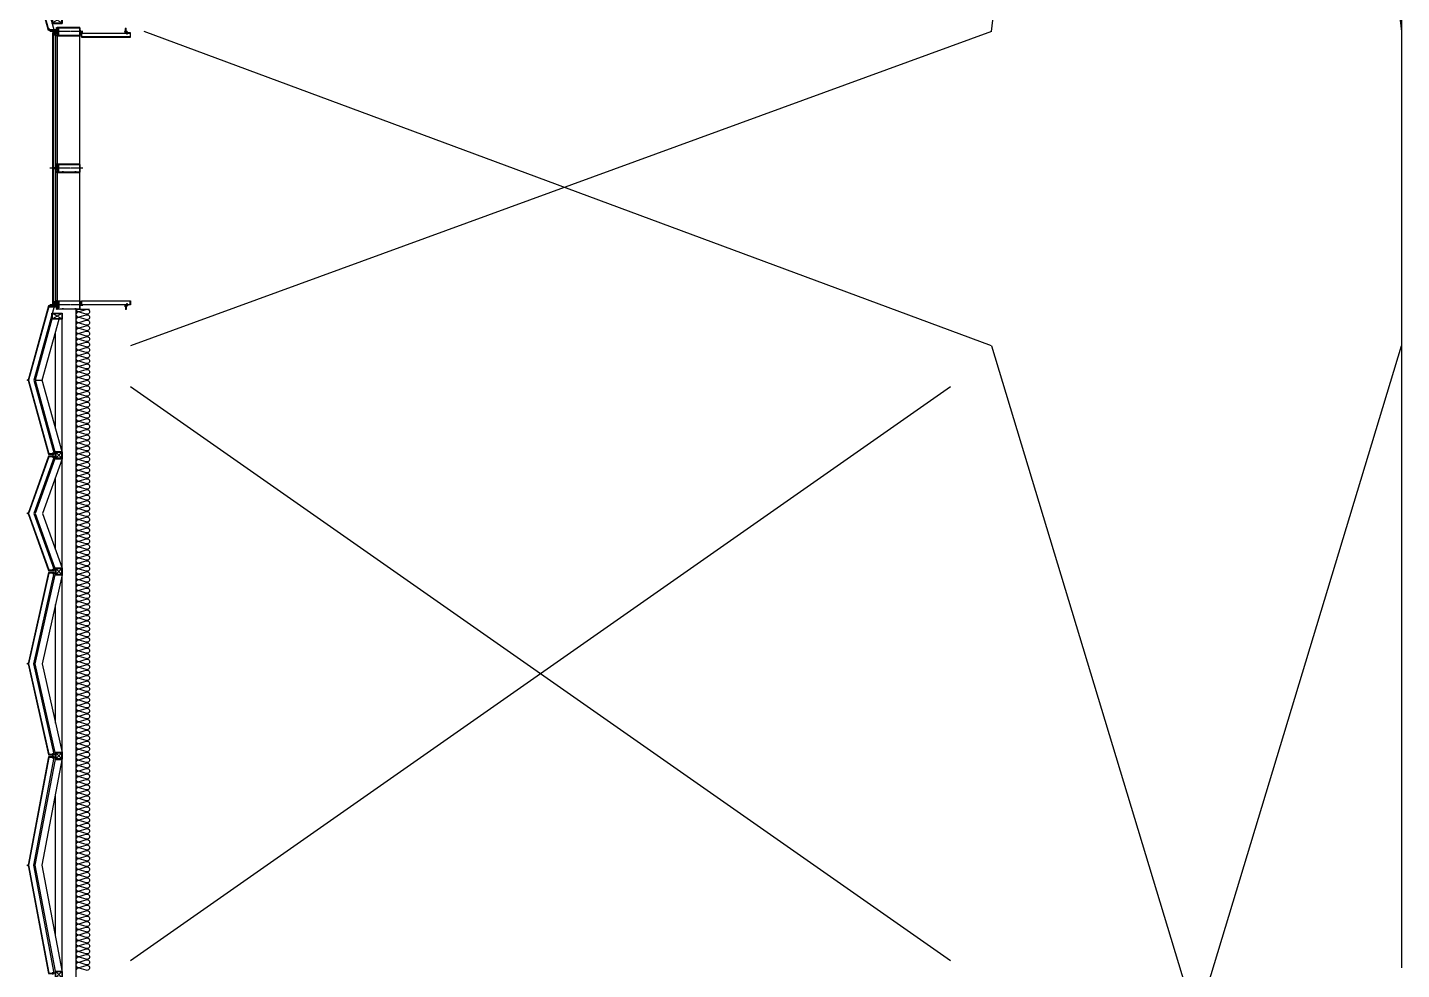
# Model space of a CAD drawing. Header units: millimetres. Extents: x 49154 to 181784, y 28275 to 149577.
# Drawn here: x 91700 to 101754, y 116943 to 123835 of the extents above; entities that cross this region are included whole.
import ezdxf

# ---------------------------------------------------------------- set-up
doc = ezdxf.new("R2010")
doc.units = ezdxf.units.MM
doc.header["$LTSCALE"] = 300
for name, pattern in [('CEN', [62, 60, -1, 0, -1]), ('CENTER', [2, 1.25, -0.25, 0.25, -0.25]), ('HID', [2.8, 1.8, -1])]:
    doc.linetypes.add(name, pattern=pattern)
for name, color, linetype in [('0-Sheet', 7, 'Continuous'), ('6FIN', 6, 'Continuous'), ('8', 8, 'Continuous'), ('A-ELE', 7, 'Continuous'), ('A-OPEN', 1, 'Continuous'), ('A-WALL-D', 7, 'Continuous'), ('A-WIN', 4, 'Continuous'), ('A-하지철물', 55, 'Continuous'), ('alucobond', 4, 'Continuous'), ('B-AR', 4, 'Continuous'), ('CEN', 1, 'CEN'), ('GLASS', 4, 'Continuous'), ('INSUL', 8, 'Continuous'), ('ISL', 251, 'Continuous'), ('mold', 4, 'Continuous'), ('SEALANT', 90, 'Continuous'), ('SHEET', 6, 'Continuous')]:
    doc.layers.add(name, color=color, linetype=linetype)

# ---------------------------------------------------------------- blocks, each defined once
blk = doc.blocks.new('EX-850-1')
at = {"layer": '6FIN', "elevation": 0}
for points in [[(3, 204), (47, 204, 0.414214), (50, 207), (50, 251, 0.414214), (47, 254), (3, 254, 0.414214), (0, 251), (0, 207, 0.414214)], [(897, 204), (853, 204, -0.414214), (850, 207), (850, 251, -0.414214), (853, 254), (897, 254, -0.414214), (900, 251), (900, 207, -0.414214)]]:
    blk.add_lwpolyline(points, format="xyb", close=True, dxfattribs=at)
at = {"layer": 'A-하지철물'}
for p, q in [((850, 254), (50, 254)), ((711, 204), (189, 204))]:
    blk.add_line(p, q, dxfattribs=at)
at = {"layer": 'A-하지철물', "elevation": 0}
for points in [[(50, 254), (450, 110), (850, 254)], [(50, 204), (50, 201), (450, 57), (850, 201), (850, 204)]]:
    blk.add_lwpolyline(points, dxfattribs=at)
at = {"layer": 'A-하지철물'}
blk.add_circle((450, 4), 4.07, dxfattribs=at)
at = {"layer": 'alucobond', "color": 251, "linetype": 'HID', "ltscale": 10}
for p, q in [((30, 185), (42, 185)), ((31, 182), (31, 188)), ((31, 187), (39, 187)), ((31, 184), (39, 184)), ((32, 181), (32, 189)), ((32, 189), (32, 189)), ((32, 181), (32, 181)), ((38, 183), (38, 187)), ((39, 183), (39, 187)), ((870, 185), (858, 185)), ((861, 183), (861, 187)), ((869, 187), (861, 187)), ((869, 184), (861, 184)), ((862, 183), (862, 187)), ((867, 181), (867, 189)), ((868, 189), (867, 189)), ((868, 181), (867, 181)), ((869, 182), (869, 188))]:
    blk.add_line(p, q, dxfattribs=at)
at = {"layer": 'alucobond'}
for p, q in [((32, 195), (37, 195)), ((867, 195), (863, 195))]:
    blk.add_line(p, q, dxfattribs=at)
at = {"layer": 'alucobond', "color": 251, "linetype": 'HID', "ltscale": 10}
for points in [[(32, 189), (31, 188)], [(32, 181), (31, 182)], [(868, 189), (869, 188)], [(868, 181), (869, 182)]]:
    blk.add_lwpolyline(points, dxfattribs=at)
at = {"layer": 'alucobond', "elevation": 0}
for points in [[(32, 195), (32, 154), (450, 4), (867, 154), (867, 195)], [(37, 195), (37, 157), (450, 8), (863, 157), (863, 195)]]:
    blk.add_lwpolyline(points, dxfattribs=at)
at = {"layer": 'alucobond', "color": 251, "linetype": 'HID', "ltscale": 10, "elevation": 0}
blk.add_lwpolyline([(37, 195), (450, 47), (863, 195)], dxfattribs=at)
at = {"layer": 'alucobond', "color": 251, "linetype": 'HID', "ltscale": 10}
for points in [[(39, 187, -0.666667), (39, 184, -1.5)], [(861, 187, 0.666667), (861, 184, 1.5)]]:
    blk.add_lwpolyline(points, format="xyb", dxfattribs=at)
for centre, start, end in [((39, 187), 0, 180), ((39, 183), 180, 0), ((861, 187), 0, 180), ((861, 183), 180, 0)]:
    blk.add_arc(centre, 0.75, start, end, dxfattribs=at)
at = {"layer": 'mold', "color": 4}
for points in [[(25, 204), (25, 203)], [(875, 204), (875, 203)]]:
    blk.add_lwpolyline(points, dxfattribs=at)
at = {"layer": 'SHEET', "color": 8}
for p, q in [((47, 251), (3, 207)), ((3, 251), (47, 207)), ((853, 251), (897, 207)), ((897, 251), (853, 207))]:
    blk.add_line(p, q, dxfattribs=at)
at = {"layer": 'SHEET', "color": 8, "elevation": 0}
for points in [[(3, 207), (47, 207), (47, 251), (3, 251)], [(897, 207), (853, 207), (853, 251), (897, 251)]]:
    blk.add_lwpolyline(points, close=True, dxfattribs=at)
blk = doc.blocks.new('EX-1350')
at = {"layer": '6FIN', "elevation": 0}
for points in [[(3, 204), (47, 204, 0.414214), (50, 207), (50, 251, 0.414214), (47, 254), (3, 254, 0.414214), (0, 251), (0, 207, 0.414214)], [(1397, 204), (1353, 204, -0.414214), (1350, 207), (1350, 251, -0.414214), (1353, 254), (1397, 254, -0.414214), (1400, 251), (1400, 207, -0.414214)]]:
    blk.add_lwpolyline(points, format="xyb", close=True, dxfattribs=at)
at = {"layer": 'A-하지철물'}
for p, q in [((1350, 254), (50, 254)), ((1134, 204), (266, 204))]:
    blk.add_line(p, q, dxfattribs=at)
at = {"layer": 'A-하지철물', "elevation": 0}
for points in [[(50, 254), (50, 201), (700, 55), (1350, 201), (1350, 254)], [(50, 253), (700, 107), (1350, 253)]]:
    blk.add_lwpolyline(points, dxfattribs=at)
at = {"layer": 'A-하지철물'}
blk.add_circle((700, 4), 4.07, dxfattribs=at)
at = {"layer": 'alucobond', "color": 251, "linetype": 'HID', "ltscale": 10}
for p, q in [((30, 185), (42, 185)), ((31, 182), (31, 188)), ((31, 187), (39, 187)), ((31, 184), (39, 184)), ((32, 181), (32, 189)), ((32, 189), (32, 189)), ((32, 181), (32, 181)), ((38, 183), (38, 187)), ((39, 183), (39, 187)), ((1370, 185), (1358, 185)), ((1361, 183), (1361, 187)), ((1369, 187), (1361, 187)), ((1369, 184), (1361, 184)), ((1362, 183), (1362, 187)), ((1367, 181), (1367, 189)), ((1368, 189), (1367, 189)), ((1368, 181), (1367, 181)), ((1369, 182), (1369, 188))]:
    blk.add_line(p, q, dxfattribs=at)
at = {"layer": 'alucobond'}
for p, q in [((32, 195), (37, 195)), ((1367, 195), (1363, 195))]:
    blk.add_line(p, q, dxfattribs=at)
at = {"layer": 'alucobond', "color": 251, "linetype": 'HID', "ltscale": 10, "elevation": 0}
for points in [[(32, 189), (31, 188)], [(32, 181), (31, 182)], [(37, 194), (700, 45), (1363, 194)], [(1368, 189), (1369, 188)], [(1368, 181), (1369, 182)]]:
    blk.add_lwpolyline(points, dxfattribs=at)
at = {"layer": 'alucobond', "elevation": 0}
for points in [[(32, 195), (32, 154), (700, 4), (1367, 154), (1367, 195)], [(37, 195), (37, 157), (700, 8), (1363, 157), (1363, 195)]]:
    blk.add_lwpolyline(points, dxfattribs=at)
at = {"layer": 'alucobond', "color": 251, "linetype": 'HID', "ltscale": 10, "elevation": 0}
for points in [[(39, 187, -0.666667), (39, 184, -1.5)], [(1361, 187, 0.666667), (1361, 184, 1.5)]]:
    blk.add_lwpolyline(points, format="xyb", dxfattribs=at)
at = {"layer": 'alucobond', "color": 251, "linetype": 'HID', "ltscale": 10}
for centre, start, end in [((39, 187), 0, 180), ((39, 183), 180, 0), ((1361, 187), 0, 180), ((1361, 183), 180, 0)]:
    blk.add_arc(centre, 0.75, start, end, dxfattribs=at)
at = {"layer": 'mold', "color": 4, "elevation": 0}
for points in [[(25, 204), (25, 203)], [(1375, 204), (1375, 203)]]:
    blk.add_lwpolyline(points, dxfattribs=at)
at = {"layer": 'SHEET', "color": 8}
for p, q in [((47, 251), (3, 207)), ((3, 251), (47, 207)), ((1353, 251), (1397, 207)), ((1397, 251), (1353, 207))]:
    blk.add_line(p, q, dxfattribs=at)
at = {"layer": 'SHEET', "color": 8, "elevation": 0}
for points in [[(3, 207), (47, 207), (47, 251), (3, 251)], [(1397, 207), (1353, 207), (1353, 251), (1397, 251)]]:
    blk.add_lwpolyline(points, close=True, dxfattribs=at)
blk = doc.blocks.new('EX-1600')
at = {"layer": '6FIN', "elevation": 0}
for points in [[(3, 204), (47, 204, 0.414214), (50, 207), (50, 251, 0.414214), (47, 254), (3, 254, 0.414214), (0, 251), (0, 207, 0.414214)], [(1647, 204), (1603, 204, -0.414214), (1600, 207), (1600, 251, -0.414214), (1603, 254), (1647, 254, -0.414214), (1650, 251), (1650, 207, -0.414214)]]:
    blk.add_lwpolyline(points, format="xyb", close=True, dxfattribs=at)
at = {"layer": 'A-하지철물'}
for p, q in [((1600, 254), (50, 254)), ((1344, 204), (306, 204))]:
    blk.add_line(p, q, dxfattribs=at)
at = {"layer": 'A-하지철물', "elevation": 0}
for points in [[(42, 254), (825, 106), (1608, 254)], [(50, 204), (50, 202), (825, 55), (1600, 202), (1600, 204)]]:
    blk.add_lwpolyline(points, dxfattribs=at)
at = {"layer": 'A-하지철물'}
blk.add_circle((825, 4), 4.07, dxfattribs=at)
at = {"layer": 'alucobond', "color": 251, "linetype": 'HID', "ltscale": 10}
for p, q in [((30, 185), (42, 185)), ((31, 182), (31, 188)), ((31, 187), (39, 187)), ((31, 184), (39, 184)), ((32, 181), (32, 189)), ((32, 189), (32, 189)), ((32, 181), (32, 181)), ((38, 183), (38, 187)), ((39, 183), (39, 187)), ((1620, 185), (1608, 185)), ((1611, 183), (1611, 187)), ((1619, 187), (1611, 187)), ((1619, 184), (1611, 184)), ((1612, 183), (1612, 187)), ((1617, 181), (1617, 189)), ((1618, 189), (1617, 189)), ((1618, 181), (1617, 181)), ((1619, 182), (1619, 188))]:
    blk.add_line(p, q, dxfattribs=at)
at = {"layer": 'alucobond'}
for p, q in [((32, 195), (37, 195)), ((1617, 195), (1613, 195))]:
    blk.add_line(p, q, dxfattribs=at)
at = {"layer": 'alucobond', "color": 251, "linetype": 'HID', "ltscale": 10}
for points in [[(32, 189), (31, 188)], [(32, 181), (31, 182)]]:
    blk.add_lwpolyline(points, dxfattribs=at)
at = {"layer": 'alucobond', "elevation": 0}
for points in [[(32, 195), (32, 154), (825, 4), (1617, 154), (1617, 195)], [(37, 195), (37, 157), (825, 8), (1613, 157), (1613, 195)]]:
    blk.add_lwpolyline(points, dxfattribs=at)
at = {"layer": 'alucobond', "color": 251, "linetype": 'HID', "ltscale": 10, "elevation": 0}
for points in [[(37, 194), (825, 45), (1613, 194)], [(1618, 189), (1619, 188)], [(1618, 181), (1619, 182)]]:
    blk.add_lwpolyline(points, dxfattribs=at)
at = {"layer": 'alucobond', "color": 251, "linetype": 'HID', "ltscale": 10}
blk.add_lwpolyline([(39, 187, -0.666667), (39, 184, -1.5)], format="xyb", dxfattribs=at)
at = {"layer": 'alucobond', "color": 251, "linetype": 'HID', "ltscale": 10, "elevation": 0}
blk.add_lwpolyline([(1611, 187, 0.666667), (1611, 184, 1.5)], format="xyb", dxfattribs=at)
at = {"layer": 'alucobond', "color": 251, "linetype": 'HID', "ltscale": 10}
for centre, start, end in [((39, 187), 0, 180), ((39, 183), 180, 0), ((1611, 187), 0, 180), ((1611, 183), 180, 0)]:
    blk.add_arc(centre, 0.75, start, end, dxfattribs=at)
at = {"layer": 'mold', "color": 4}
blk.add_lwpolyline([(25, 204), (25, 203)], dxfattribs=at)
at = {"layer": 'mold', "color": 4, "elevation": 0}
blk.add_lwpolyline([(1625, 204), (1625, 203)], dxfattribs=at)
at = {"layer": 'SHEET', "color": 8}
for p, q in [((47, 251), (3, 207)), ((3, 251), (47, 207)), ((1603, 251), (1647, 207)), ((1647, 251), (1603, 207))]:
    blk.add_line(p, q, dxfattribs=at)
at = {"layer": 'SHEET', "color": 8, "elevation": 0}
for points in [[(3, 207), (47, 207), (47, 251), (3, 251)], [(1647, 207), (1603, 207), (1603, 251), (1647, 251)]]:
    blk.add_lwpolyline(points, close=True, dxfattribs=at)
blk = doc.blocks.new('A$C88f6889a')
at = {"layer": 'B-AR', "elevation": 0}
for points in [[(12, 55, -0.414214), (11, 56), (11, 62, -0.414214), (12, 63), (50, 63, -0.414214), (51, 62), (51, 56, -0.414214), (50, 55), (36, 55, 0.414214), (35, 55), (35, 52, 0.414214), (36, 52), (61, 52), (61, 220), (1, 220), (1, 52), (26, 52, 0.414214), (26, 52), (26, 55, 0.414214), (26, 55)], [(59, 89), (59, 55, -0.414214), (58, 54), (54, 54, -0.414214), (53, 55), (53, 64, 0.414214), (53, 65), (9, 65, 0.414214), (9, 64), (9, 55, -0.414214), (8, 54), (4, 54, -0.414214), (3, 55), (3, 89), (4, 90), (4, 99), (3, 100), (3, 182), (4, 183), (4, 192), (3, 193), (3, 217, -0.414214), (4, 218), (58, 218, -0.414214), (59, 217), (59, 193), (58, 192), (58, 183), (59, 182), (59, 100), (58, 99), (58, 90)], [(34, 56, -0.414214), (35, 57), (36, 57, 0.298217), (36, 57, 0.298217), (37, 57), (47, 57, 0.298217), (48, 57, 0.414214), (48, 58), (48, 60, 0.414214), (48, 60, 0.236068), (47, 60), (31, 60, 0.236068), (31, 60, 0.236068), (31, 60), (15, 60, 0.236068), (14, 60, 0.414214), (14, 60), (14, 58, 0.414214), (14, 57, 0.298217), (15, 57), (25, 57, 0.298217), (26, 57, 0.298217), (26, 57), (27, 57, -0.414214), (28, 56), (28, 52, 0.198912), (28, 52), (29, 51, -0.198911), (29, 50), (29, 24, 0.414214), (31, 23, 0.414214), (33, 24), (33, 50, -0.198912), (33, 51), (33, 52, 0.198912), (34, 52)]]:
    blk.add_lwpolyline(points, format="xyb", close=True, dxfattribs=at)
blk.add_lwpolyline([(49, 60), (31, 60), (49, 60), (49, 57), (34, 57), (34, 56), (34, 54), (35, 54), (35, 54), (35, 55), (37, 55), (38, 55), (48, 55), (48, 55), (50, 55), (51, 55), (51, 62), (50, 62), (48, 62), (48, 62), (37, 62), (37, 62), (33, 62), (33, 62), (29, 62), (29, 62), (25, 62), (25, 62), (14, 62), (14, 62), (12, 62), (11, 62), (11, 55), (12, 55), (14, 55), (14, 55), (24, 55), (25, 55), (27, 55), (27, 54), (27, 54), (28, 54), (28, 56), (28, 57), (13, 57), (13, 60), (31, 60)], dxfattribs=at)
at = {"layer": 'CEN', "ltscale": 0.005}
blk.add_line((31, 240), (31, 0), dxfattribs=at)
at = {"layer": 'GLASS', "color": 8, "elevation": 0}
blk.add_lwpolyline([(23, 20, -0.046781), (39, 20)], format="xyb", dxfattribs=at)
at = {"layer": 'SEALANT', "color": 4, "elevation": 0}
for points in [[(1, 52, -0.032752), (0, 44)], [(61, 52, 0.032752), (62, 44)]]:
    blk.add_lwpolyline(points, format="xyb", dxfattribs=at)
for points in [[(16, 52), (16, 44), (26, 44), (26, 52)], [(45, 52), (45, 44), (35, 44), (35, 52)]]:
    blk.add_lwpolyline(points, close=True, dxfattribs=at)
at = {"layer": 'SEALANT', "color": 8}
for centre, start, end in [((26, 41), 76.7784, 89.2245), ((36, 41), 90.7755, 103.2216)]:
    blk.add_arc(centre, 11.4, start, end, dxfattribs=at)
blk = doc.blocks.new('*U141')
at = {"layer": 'B-AR', "color": 8}
for p, q in [((-60, -71, 0), (-35, -68)), ((2000, -71, 0), (1975, -68))]:
    blk.add_line(p, q, dxfattribs=at)
at = {"layer": 'B-AR'}
for points in [[(-49, -65, -0.414214), (-50, -64), (-50, -58, -0.414214), (-49, -58), (-10, -58, -0.414214), (-10, -58), (-10, -64, -0.414214), (-11, -65), (-25, -65, 0.414214), (-25, -66), (-25, -68, 0.414214), (-25, -68), (0, -68), (0, 100), (-60, 100), (-60, -68), (-35, -68, 0.414214), (-34, -68), (-34, -66, 0.414214), (-35, -65)], [(-2, -31), (-2, -65, -0.414214), (-2, -66), (-7, -66, -0.414214), (-8, -65), (-8, -56, 0.414214), (-8, -55), (-52, -55, 0.414214), (-52, -56), (-52, -65, -0.414214), (-53, -66), (-58, -66, -0.414214), (-58, -65), (-58, -31), (-58, -30), (-58, -21), (-58, -20), (-58, 62), (-58, 63), (-58, 72), (-58, 73), (-58, 97, -0.414214), (-58, 98), (-2, 98, -0.414214), (-2, 97), (-2, 73), (-2, 72), (-2, 63), (-2, 62), (-2, -20), (-2, -21), (-2, -30)], [(1989, -65, 0.414214), (1990, -64), (1990, -58, 0.414214), (1989, -58), (1950, -58, 0.414214), (1950, -58), (1950, -64, 0.414214), (1951, -65), (1965, -65, -0.414214), (1965, -66), (1965, -68, -0.414214), (1965, -68), (1940, -68), (1940, 100), (2000, 100), (2000, -68), (1975, -68, -0.414214), (1974, -68), (1974, -66, -0.414214), (1975, -65)], [(1942, -31), (1942, -65, 0.414214), (1942, -66), (1947, -66, 0.414214), (1948, -65), (1948, -56, -0.414214), (1948, -55), (1992, -55, -0.414214), (1992, -56), (1992, -65, 0.414214), (1993, -66), (1997, -66, 0.414214), (1998, -65), (1998, -31), (1997, -30), (1997, -21), (1998, -20), (1998, 62), (1997, 63), (1997, 72), (1998, 73), (1998, 97, 0.414214), (1997, 98), (1942, 98, 0.414214), (1942, 97), (1942, 73), (1942, 72), (1942, 63), (1942, 62), (1942, -20), (1942, -21), (1942, -30)], [(-27, -64, -0.414214), (-26, -63), (-25, -63, 0.298217), (-25, -63, 0.298217), (-24, -63), (-14, -63, 0.298217), (-13, -63, 0.414214), (-13, -62), (-13, -60, 0.414214), (-13, -60, 0.236068), (-14, -60), (-30, -60, 0.236068), (-30, -60, 0.236068), (-30, -60), (-46, -60, 0.236068), (-47, -60, 0.414214), (-47, -60), (-47, -62, 0.414214), (-47, -63, 0.298217), (-46, -63), (-36, -63, 0.298217), (-35, -63, 0.298217), (-35, -63), (-34, -63, -0.414214), (-33, -64), (-33, -68, 0.198912), (-33, -68), (-32, -69, -0.198911), (-32, -70), (-32, -96, 0.414214), (-30, -97, 0.414214), (-28, -96), (-28, -70, -0.198912), (-28, -69), (-28, -68, 0.198912), (-27, -68)], [(1967, -64, 0.414214), (1966, -63), (1965, -63, -0.298217), (1965, -63, -0.298217), (1964, -63), (1954, -63, -0.298217), (1953, -63, -0.414214), (1953, -62), (1953, -60, -0.414214), (1953, -60, -0.236068), (1954, -60), (1970, -60, -0.236068), (1970, -60, -0.236068), (1970, -60), (1986, -60, -0.236068), (1987, -60, -0.414214), (1987, -60), (1987, -62, -0.414214), (1987, -63, -0.298217), (1986, -63), (1976, -63, -0.298217), (1975, -63, -0.298217), (1975, -63), (1974, -63, 0.414214), (1973, -64), (1973, -68, -0.198912), (1973, -68), (1972, -69, 0.198911), (1971, -70), (1971, -96, -0.414214), (1970, -97, -0.414214), (1968, -96), (1968, -70, 0.198912), (1968, -69), (1968, -68, -0.198912), (1967, -68)]]:
    blk.add_lwpolyline(points, format="xyb", close=True, dxfattribs=at)
at = {"layer": 'B-AR', "color": 8, "elevation": 0}
for points in [[(-35, -71), (-60, -71), (-60, -68), (-35, -68)], [(1975, -71), (2000, -71), (2000, -68), (1975, -68)]]:
    blk.add_lwpolyline(points, close=True, dxfattribs=at)
at = {"layer": 'B-AR'}
for points in [[(-12, -60), (-30, -60), (-12, -60), (-12, -63), (-27, -63), (-27, -64), (-27, -66), (-26, -66), (-26, -66), (-26, -65), (-24, -65), (-23, -65), (-13, -65), (-13, -65), (-11, -65), (-10, -65), (-10, -58), (-11, -58), (-13, -58), (-13, -58), (-24, -58), (-24, -58), (-28, -58), (-28, -58), (-32, -58), (-32, -58), (-36, -58), (-36, -58), (-47, -58), (-47, -58), (-49, -58), (-50, -58), (-50, -65), (-49, -65), (-47, -65), (-47, -65), (-37, -65), (-36, -65), (-34, -65), (-34, -66), (-34, -66), (-33, -66), (-33, -64), (-33, -63), (-48, -63), (-48, -60), (-30, -60)], [(1952, -60), (1970, -60), (1952, -60), (1952, -63), (1967, -63), (1967, -64), (1967, -66), (1966, -66), (1966, -66), (1966, -65), (1964, -65), (1963, -65), (1953, -65), (1953, -65), (1951, -65), (1950, -65), (1950, -58), (1951, -58), (1953, -58), (1953, -58), (1964, -58), (1964, -58), (1968, -58), (1968, -58), (1972, -58), (1972, -58), (1976, -58), (1976, -58), (1987, -58), (1987, -58), (1989, -58), (1990, -58), (1990, -65), (1989, -65), (1987, -65), (1987, -65), (1977, -65), (1976, -65), (1974, -65), (1974, -66), (1974, -66), (1973, -66), (1973, -64), (1973, -63), (1988, -63), (1988, -60), (1970, -60)]]:
    blk.add_lwpolyline(points, dxfattribs=at)
at = {"layer": 'CEN', "ltscale": 0.005}
for p, q in [((-30, 120), (-30, -120)), ((1970, 120), (1970, -120))]:
    blk.add_line(p, q, dxfattribs=at)
at = {"layer": 'GLASS', "color": 8}
for p, q in [((1940, 100), (0, 100)), ((-14, -83, 0), (-7, -83, 0)), ((-14, -93, 0), (-7, -93, 0)), ((0, -68), (1940, -68)), ((1954, -83, 0), (1947, -83, 0)), ((1954, -93, 0), (1947, -93, 0))]:
    blk.add_line(p, q, dxfattribs=at)
at = {"layer": 'GLASS', "color": 8, "elevation": 0}
for points in [[(215, -82), (1961, -82, 0.414214), (1962, -81), (1962, -77, 0.414214), (1961, -76), (215, -76), (-21, -76, 0.414214), (-22, -77), (-22, -81, 0.414214), (-21, -82)], [(-21, -82, -0.198912), (-22, -82, -0.112366), (-22, -94, -0.198912), (-21, -94), (-14, -94), (-14, -93), (-14, -93, -0.414214), (-14, -92), (-14, -84, -0.414035), (-14, -83), (-14, -83), (-14, -82)], [(215, -100), (1961, -100, 0.414214), (1962, -99), (1962, -95, 0.414214), (1961, -94), (215, -94), (-21, -94, 0.414214), (-22, -95), (-22, -99, 0.414214), (-21, -100)], [(1961, -82, 0.198912), (1962, -82, 0.112366), (1962, -94, 0.198912), (1961, -94), (1954, -94), (1954, -93), (1954, -93, 0.414214), (1954, -92), (1954, -84, 0.414035), (1954, -83), (1954, -83), (1954, -82)]]:
    blk.add_lwpolyline(points, format="xyb", close=True, dxfattribs=at)
for points in [[(-14, -83), (-7, -83), (-7, -82), (-14, -82)], [(-14, -93), (-7, -93), (-7, -94), (-14, -94)], [(1954, -83), (1947, -83), (1947, -82), (1954, -82)], [(1954, -93), (1947, -93), (1947, -94), (1954, -94)]]:
    blk.add_lwpolyline(points, close=True, dxfattribs=at)
for points in [[(-14, -83, 0.414214), (-14, -84), (-14, -92, 0.414214), (-14, -93), (-8, -93, 0.414214), (-7, -92), (-7, -89), (-8, -88), (-7, -88), (-7, -84, 0.414214), (-8, -83), (-14, -83)], [(-14, -84), (-8, -84, -0.414214), (-8, -84), (-8, -92, -0.414214), (-8, -92), (-14, -92, -0.414214), (-14, -92), (-14, -84, -0.414214), (-14, -84)], [(1954, -83, -0.414214), (1954, -84), (1954, -92, -0.414214), (1954, -93), (1948, -93, -0.414214), (1947, -92), (1947, -89), (1948, -88), (1947, -88), (1947, -84, -0.414214), (1948, -83), (1954, -83)], [(1954, -84), (1948, -84, 0.414214), (1948, -84), (1948, -92, 0.414214), (1948, -92), (1954, -92, 0.414214), (1954, -92), (1954, -84, 0.414214), (1954, -84)]]:
    blk.add_lwpolyline(points, format="xyb", dxfattribs=at)
at = {"layer": 'SEALANT', "color": 4}
for points in [[(-15, -68), (-15, -76), (-25, -76), (-25, -68)], [(1955, -68), (1955, -76), (1965, -76), (1965, -68)]]:
    blk.add_lwpolyline(points, close=True, dxfattribs=at)
for points in [[(0, -68, 0.032752), (1, -76)], [(1940, -68, -0.032752), (1939, -76)]]:
    blk.add_lwpolyline(points, format="xyb", dxfattribs=at)
at = {"layer": 'SEALANT', "color": 8}
for centre, start, end in [((-35, -79), 76.7784, 89.2245), ((-25, -79), 90.7755, 103.2216), ((1965, -79), 76.7784, 89.2245), ((1975, -79), 90.7755, 103.2216)]:
    blk.add_arc(centre, 11.4, start, end, dxfattribs=at)
blk = doc.blocks.new('A$Ca5773e7c')
at = {"layer": '6FIN', "elevation": 0}
blk.add_lwpolyline([(0, 75), (45, 75), (45, 0), (0, 0)], close=True, dxfattribs=at)
at = {"layer": 'SHEET', "color": 8}
for p, q in [((42, 3), (3, 72)), ((3, 3), (42, 72))]:
    blk.add_line(p, q, dxfattribs=at)
at = {"layer": 'SHEET', "color": 8, "elevation": 0}
blk.add_lwpolyline([(3, 72), (42, 72), (42, 3), (3, 3)], close=True, dxfattribs=at)
blk = doc.blocks.new('EX-1100-1')
at = {"layer": '6FIN', "elevation": 0}
blk.add_lwpolyline([(50, 1122), (50, 1078, -0.414214), (47, 1075), (3, 1075, -0.414214), (0, 1078), (0, 1122, -0.414214), (3, 1125), (47, 1125, -0.414214)], format="xyb", close=True, dxfattribs=at)
at = {"layer": 'A-하지철물'}
for p, q in [((0, 1075), (0, 60)), ((50, 898), (50, 202)), ((198, 550), (146, 550))]:
    blk.add_line(p, q, dxfattribs=at)
at = {"layer": 'A-하지철물', "elevation": 0}
blk.add_lwpolyline([(75, 105), (198, 550), (53, 1075), (1, 1075), (146, 550), (23, 105)], dxfattribs=at)
at = {"layer": 'A-하지철물'}
blk.add_circle((250, 550), 4.07, dxfattribs=at)
at = {"layer": 'alucobond'}
for p, q in [((59, 1093), (59, 1089)), ((59, 7), (59, 12))]:
    blk.add_line(p, q, dxfattribs=at)
at = {"layer": 'alucobond', "color": 251, "linetype": 'HID', "ltscale": 10}
for p, q in [((73, 1093), (65, 1093)), ((65, 1093), (65, 1093)), ((72, 1094), (66, 1094)), ((71, 1087), (67, 1087)), ((71, 1086), (67, 1086)), ((68, 1094), (68, 1086)), ((69, 1095), (69, 1083)), ((71, 1094), (71, 1086)), ((73, 1093), (73, 1093)), ((73, 7), (65, 7)), ((65, 7), (65, 7)), ((72, 6), (66, 6)), ((71, 14), (67, 14)), ((71, 13), (67, 13)), ((68, 6), (68, 14)), ((69, 5), (69, 17)), ((71, 6), (71, 14)), ((73, 7), (73, 7))]:
    blk.add_line(p, q, dxfattribs=at)
at = {"layer": 'alucobond', "elevation": 0}
for points in [[(59, 7), (100, 7), (250, 550), (100, 1093), (59, 1093)], [(59, 12), (97, 12), (246, 550), (97, 1089), (59, 1089)], [(59, 1089), (97, 1089)]]:
    blk.add_lwpolyline(points, dxfattribs=at)
at = {"layer": 'alucobond', "color": 251, "linetype": 'HID', "ltscale": 10, "elevation": 0}
for points in [[(60, 12), (208, 550), (60, 1089)], [(65, 1093), (66, 1094)], [(73, 1093), (72, 1094)], [(65, 7), (66, 6)], [(73, 7), (72, 6)]]:
    blk.add_lwpolyline(points, dxfattribs=at)
for points in [[(68, 1086, 0.666667), (71, 1086, 1.5)], [(68, 14, -0.666667), (71, 14, -1.5)]]:
    blk.add_lwpolyline(points, format="xyb", dxfattribs=at)
at = {"layer": 'alucobond', "color": 251, "linetype": 'HID', "ltscale": 10}
for centre, start, end in [((67, 1086), 90, 270), ((71, 1086), 270, 90), ((67, 14), 90, 270), ((71, 14), 270, 90)]:
    blk.add_arc(centre, 0.75, start, end, dxfattribs=at)
at = {"layer": 'mold', "color": 4, "elevation": 0}
blk.add_lwpolyline([(50, 1100), (52, 1100)], dxfattribs=at)
blk.add_lwpolyline([(41, 0), (42, 0), (42, 12), (97, 12), (100, 23), (99, 24), (96, 13), (41, 13)], close=True, dxfattribs=at)
at = {"layer": 'SHEET', "color": 8}
for p, q in [((3, 1078), (47, 1122)), ((3, 1122), (47, 1078))]:
    blk.add_line(p, q, dxfattribs=at)
at = {"layer": 'SHEET', "color": 8, "elevation": 0}
blk.add_lwpolyline([(47, 1122), (47, 1078), (3, 1078), (3, 1122)], close=True, dxfattribs=at)
at = {"layer": 'A-ELE', "rotation": 270}
blk.add_blockref('A$Ca5773e7c', (0, 105), dxfattribs=at)
blk = doc.blocks.new('CONC-PIN')
at = {"layer": '8', "color": 1, "linetype": 'CENTER'}
blk.add_line((-7, 0), (29, 0), dxfattribs=at)
at = {"layer": '8', "color": 8}
for p, q in [((-1, -3), (-1, 3)), ((0, 3), (0, 3)), ((0, -3), (0, 3)), ((0, 2), (24, 2)), ((26, 0), (24, 2)), ((26, 0), (24, -2)), ((0, -2), (24, -2)), ((0, -3), (0, -3))]:
    blk.add_line(p, q, dxfattribs=at)
for centre, start, end in [((0, 3), 90, 180), ((0, -3), 180, 270)]:
    blk.add_arc(centre, 0.5, start, end, dxfattribs=at)
blk = doc.blocks.new('A$Ca3e3bad8')
at = {"layer": '0-Sheet'}
blk.add_lwpolyline([(-368, -2), (-12, -2), (-12, -28, 0.414214), (-10, -30), (-3, -30), (-3, -28), (-10, -28), (-10, -2, 0.414214), (-12, 0), (-368, 0, 0.414214), (-370, -2), (-370, -28, 0.414214), (-368, -30), (-347, -30), (-347, -37), (-345, -37), (-345, -30, 0.414214), (-347, -28), (-368, -28), (-368, -2)], format="xyb", dxfattribs=at)
blk.add_lwpolyline([(-345, -40), (-325, -40), (-325, -38), (-343, -38), (-343, -20), (-345, -20)], close=True, dxfattribs=at)
at = {"layer": '0-Sheet', "elevation": 0}
blk.add_lwpolyline([(0, -30), (0, -50), (-2, -50), (-2, -32), (-20, -32), (-20, -30)], close=True, dxfattribs=at)
at = {"layer": 'INSUL'}
blk.add_lwpolyline([(-12, -2), (-12, -28), (-368, -28), (-368, -2)], close=True, dxfattribs=at)
at = {"rotation": 270}
blk.add_blockref('CONC-PIN', (-335, -38), dxfattribs=at)

msp = doc.modelspace()

# ---------------------------------------------------------------- linework, layer by layer
at = {"layer": 'A-OPEN'}
for p, q in [((98753.6, 123805), (101753.6, 148705)), ((98753.6, 148705), (101753.6, 123805)), ((98753.6, 123805), (92453.6, 121505)), ((98753.6, 121505), (92553.6, 123805)), ((98753.6, 121505), (101753.6, 111605, 0)), ((98753.6, 111605), (101753.6, 121505)), ((98453.6, 121205), (92453.6, 117005)), ((98453.6, 117005), (92453.6, 121205))]:
    msp.add_line(p, q, dxfattribs=at)
at = {"layer": 'A-WALL-D', "elevation": 0}
msp.add_lwpolyline([(101753.6, 124005), (101753.6, 116955)], dxfattribs=at)
at = {"layer": 'ISL'}
msp.add_line((92053.6, 121775), (92153.6, 121775), dxfattribs=at)
at = {"layer": 'ISL', "elevation": 0}
msp.add_lwpolyline([(92053.6, 121775), (92053.6, 107105), (99546.1, 107105)], dxfattribs=at)
msp.add_lwpolyline([(92053.6, 121775, 0.5092668), (92077.8, 121757.3), (92129.3, 121772.7, -1.3725934), (92129.3, 121737.3), (92077.8, 121752.7, 0.5092668), (92053.6, 121735, 0.5092668), (92077.8, 121717.3), (92129.3, 121732.7, -1.3725934), (92129.3, 121697.3), (92077.8, 121712.7, 0.5092668), (92053.6, 121695, 0.5092668), (92077.8, 121677.3), (92129.3, 121692.7, -1.3725934), (92129.3, 121657.3), (92077.8, 121672.7, 0.5092668), (92053.6, 121655, 0.5092668), (92077.8, 121637.3), (92129.3, 121652.7, -1.3725934), (92129.3, 121617.3), (92077.8, 121632.7, 0.5092668), (92053.6, 121615, 0.5092668), (92077.8, 121597.3), (92129.3, 121612.7, -1.3725934), (92129.3, 121577.3), (92077.8, 121592.7, 0.5092668), (92053.6, 121575, 0.5092668), (92077.8, 121557.3), (92129.3, 121572.7, -1.3725934), (92129.3, 121537.3), (92077.8, 121552.7, 0.5092668), (92053.6, 121535, 0.5092668), (92077.8, 121517.3), (92129.3, 121532.7, -1.3725934), (92129.3, 121497.3), (92077.8, 121512.7, 0.5092668), (92053.6, 121495, 0.5092668), (92077.8, 121477.3), (92129.3, 121492.7, -1.3725934), (92129.3, 121457.3), (92077.8, 121472.7, 0.5092668), (92053.6, 121455, 0.5092668), (92077.8, 121437.3), (92129.3, 121452.7, -1.3725934), (92129.3, 121417.3), (92077.8, 121432.7, 0.5092668), (92053.6, 121415, 0.5092668), (92077.8, 121397.3), (92129.3, 121412.7, -1.3725934), (92129.3, 121377.3), (92077.8, 121392.7, 0.5092668), (92053.6, 121375, 0.5092668), (92077.8, 121357.3), (92129.3, 121372.7, -1.3725934), (92129.3, 121337.3), (92077.8, 121352.7, 0.5092668), (92053.6, 121335, 0.5092668), (92077.8, 121317.3), (92129.3, 121332.7, -1.3725934), (92129.3, 121297.3), (92077.8, 121312.7, 0.5092668), (92053.6, 121295, 0.5092668), (92077.8, 121277.3), (92129.3, 121292.7, -1.3725934), (92129.3, 121257.3), (92077.8, 121272.7, 0.5092668), (92053.6, 121255, 0.5092668), (92077.8, 121237.3), (92129.3, 121252.7, -1.3725934), (92129.3, 121217.3), (92077.8, 121232.7, 0.5092668), (92053.6, 121215, 0.5092668), (92077.8, 121197.3), (92129.3, 121212.7, -1.3725934), (92129.3, 121177.3), (92077.8, 121192.7, 0.5092668), (92053.6, 121175, 0.5092668), (92077.8, 121157.3), (92129.3, 121172.7, -1.3725934), (92129.3, 121137.3), (92077.8, 121152.7, 0.5092668), (92053.6, 121135, 0.5092668), (92077.8, 121117.3), (92129.3, 121132.7, -1.3725934), (92129.3, 121097.3), (92077.8, 121112.7, 0.5092668), (92053.6, 121095, 0.5092668), (92077.8, 121077.3), (92129.3, 121092.7, -1.3725934), (92129.3, 121057.3), (92077.8, 121072.7, 0.5092668), (92053.6, 121055, 0.5092668), (92077.8, 121037.3), (92129.3, 121052.7, -1.3725934), (92129.3, 121017.3), (92077.8, 121032.7, 0.5092668), (92053.6, 121015, 0.5092668), (92077.8, 120997.3), (92129.3, 121012.7, -1.3725934), (92129.3, 120977.3), (92077.8, 120992.7, 0.5092668), (92053.6, 120975, 0.5092668), (92077.8, 120957.3), (92129.3, 120972.7, -1.3725934), (92129.3, 120937.3), (92077.8, 120952.7, 0.5092668), (92053.6, 120935, 0.5092668), (92077.8, 120917.3), (92129.3, 120932.7, -1.3725934), (92129.3, 120897.3), (92077.8, 120912.7, 0.5092668), (92053.6, 120895, 0.5092668), (92077.8, 120877.3), (92129.3, 120892.7, -1.3725934), (92129.3, 120857.3), (92077.8, 120872.7, 0.5092668), (92053.6, 120855, 0.5092668), (92077.8, 120837.3), (92129.3, 120852.7, -1.3725934), (92129.3, 120817.3), (92077.8, 120832.7, 0.5092668), (92053.6, 120815, 0.5092668), (92077.8, 120797.3), (92129.3, 120812.7, -1.3725934), (92129.3, 120777.3), (92077.8, 120792.7, 0.5092668), (92053.6, 120775, 0.5092668), (92077.8, 120757.3), (92129.3, 120772.7, -1.3725934), (92129.3, 120737.3), (92077.8, 120752.7, 0.5092668), (92053.6, 120735, 0.5092668), (92077.8, 120717.3), (92129.3, 120732.7, -1.3725934), (92129.3, 120697.3), (92077.8, 120712.7, 0.5092668), (92053.6, 120695, 0.5092668), (92077.8, 120677.3), (92129.3, 120692.7, -1.3725934), (92129.3, 120657.3), (92077.8, 120672.7, 0.5092668), (92053.6, 120655, 0.5092668), (92077.8, 120637.3), (92129.3, 120652.7, -1.3725934), (92129.3, 120617.3), (92077.8, 120632.7, 0.5092668), (92053.6, 120615, 0.5092668), (92077.8, 120597.3), (92129.3, 120612.7, -1.3725934), (92129.3, 120577.3), (92077.8, 120592.7, 0.5092668), (92053.6, 120575, 0.5092668), (92077.8, 120557.3), (92129.3, 120572.7, -1.3725934), (92129.3, 120537.3), (92077.8, 120552.7, 0.5092668), (92053.6, 120535, 0.5092668), (92077.8, 120517.3), (92129.3, 120532.7, -1.3725934), (92129.3, 120497.3), (92077.8, 120512.7, 0.5092668), (92053.6, 120495, 0.5092668), (92077.8, 120477.3), (92129.3, 120492.7, -1.3725934), (92129.3, 120457.3), (92077.8, 120472.7, 0.5092668), (92053.6, 120455, 0.5092668), (92077.8, 120437.3), (92129.3, 120452.7, -1.3725934), (92129.3, 120417.3), (92077.8, 120432.7, 0.5092668), (92053.6, 120415, 0.5092668), (92077.8, 120397.3), (92129.3, 120412.7, -1.3725934), (92129.3, 120377.3), (92077.8, 120392.7, 0.5092668), (92053.6, 120375, 0.5092668), (92077.8, 120357.3), (92129.3, 120372.7, -1.3725934), (92129.3, 120337.3), (92077.8, 120352.7, 0.5092668), (92053.6, 120335, 0.5092668), (92077.8, 120317.3), (92129.3, 120332.7, -1.3725934), (92129.3, 120297.3), (92077.8, 120312.7, 0.5092668), (92053.6, 120295, 0.5092668), (92077.8, 120277.3), (92129.3, 120292.7, -1.3725934), (92129.3, 120257.3), (92077.8, 120272.7, 0.5092668), (92053.6, 120255, 0.5092668), (92077.8, 120237.3), (92129.3, 120252.7, -1.3725934), (92129.3, 120217.3), (92077.8, 120232.7, 0.5092668), (92053.6, 120215, 0.5092668), (92077.8, 120197.3), (92129.3, 120212.7, -1.3725934), (92129.3, 120177.3), (92077.8, 120192.7, 0.5092668), (92053.6, 120175, 0.5092668), (92077.8, 120157.3), (92129.3, 120172.7, -1.3725934), (92129.3, 120137.3), (92077.8, 120152.7, 0.5092668), (92053.6, 120135, 0.5092668), (92077.8, 120117.3), (92129.3, 120132.7, -1.3725934), (92129.3, 120097.3), (92077.8, 120112.7, 0.5092668), (92053.6, 120095, 0.5092668), (92077.8, 120077.3), (92129.3, 120092.7, -1.3725934), (92129.3, 120057.3), (92077.8, 120072.7, 0.5092668), (92053.6, 120055, 0.5092668), (92077.8, 120037.3), (92129.3, 120052.7, -1.3725934), (92129.3, 120017.3), (92077.8, 120032.7, 0.5092668), (92053.6, 120015, 0.5092668), (92077.8, 119997.3), (92129.3, 120012.7, -1.3725934), (92129.3, 119977.3), (92077.8, 119992.7, 0.5092668), (92053.6, 119975, 0.5092668), (92077.8, 119957.3), (92129.3, 119972.7, -1.3725934), (92129.3, 119937.3), (92077.8, 119952.7, 0.5092668), (92053.6, 119935, 0.5092668), (92077.8, 119917.3), (92129.3, 119932.7, -1.3725934), (92129.3, 119897.3), (92077.8, 119912.7, 0.5092668), (92053.6, 119895, 0.5092668), (92077.8, 119877.3), (92129.3, 119892.7, -1.3725934), (92129.3, 119857.3), (92077.8, 119872.7, 0.5092668), (92053.6, 119855, 0.5092668), (92077.8, 119837.3), (92129.3, 119852.7, -1.3725934), (92129.3, 119817.3), (92077.8, 119832.7, 0.5092668), (92053.6, 119815, 0.5092668), (92077.8, 119797.3), (92129.3, 119812.7, -1.3725934), (92129.3, 119777.3), (92077.8, 119792.7, 0.5092668), (92053.6, 119775, 0.5092668), (92077.8, 119757.3), (92129.3, 119772.7, -1.3725934), (92129.3, 119737.3), (92077.8, 119752.7, 0.5092668), (92053.6, 119735, 0.5092668), (92077.8, 119717.3), (92129.3, 119732.7, -1.3725934), (92129.3, 119697.3), (92077.8, 119712.7, 0.5092668), (92053.6, 119695, 0.5092668), (92077.8, 119677.3), (92129.3, 119692.7, -1.3725934), (92129.3, 119657.3), (92077.8, 119672.7, 0.5092668), (92053.6, 119655, 0.5092668), (92077.8, 119637.3), (92129.3, 119652.7, -1.3725934), (92129.3, 119617.3), (92077.8, 119632.7, 0.5092668), (92053.6, 119615, 0.5092668), (92077.8, 119597.3), (92129.3, 119612.7, -1.3725934), (92129.3, 119577.3), (92077.8, 119592.7, 0.5092668), (92053.6, 119575, 0.5092668), (92077.8, 119557.3), (92129.3, 119572.7, -1.3725934), (92129.3, 119537.3), (92077.8, 119552.7, 0.5092668), (92053.6, 119535, 0.5092668), (92077.8, 119517.3), (92129.3, 119532.7, -1.3725934), (92129.3, 119497.3), (92077.8, 119512.7, 0.5092668), (92053.6, 119495, 0.5092668), (92077.8, 119477.3), (92129.3, 119492.7, -1.3725934), (92129.3, 119457.3), (92077.8, 119472.7, 0.5092668), (92053.6, 119455, 0.5092668), (92077.8, 119437.3), (92129.3, 119452.7, -1.3725934), (92129.3, 119417.3), (92077.8, 119432.7, 0.5092668), (92053.6, 119415, 0.5092668), (92077.8, 119397.3), (92129.3, 119412.7, -1.3725934), (92129.3, 119377.3), (92077.8, 119392.7, 0.5092668), (92053.6, 119375, 0.5092668), (92077.8, 119357.3), (92129.3, 119372.7, -1.3725934), (92129.3, 119337.3), (92077.8, 119352.7, 0.5092668), (92053.6, 119335, 0.5092668), (92077.8, 119317.3), (92129.3, 119332.7, -1.3725934), (92129.3, 119297.3), (92077.8, 119312.7, 0.5092668), (92053.6, 119295, 0.5092668), (92077.8, 119277.3), (92129.3, 119292.7, -1.3725934), (92129.3, 119257.3), (92077.8, 119272.7, 0.5092668), (92053.6, 119255, 0.5092668), (92077.8, 119237.3), (92129.3, 119252.7, -1.3725934), (92129.3, 119217.3), (92077.8, 119232.7, 0.5092668), (92053.6, 119215, 0.5092668), (92077.8, 119197.3), (92129.3, 119212.7, -1.3725934), (92129.3, 119177.3), (92077.8, 119192.7, 0.5092668), (92053.6, 119175, 0.5092668), (92077.8, 119157.3), (92129.3, 119172.7, -1.3725934), (92129.3, 119137.3), (92077.8, 119152.7, 0.5092668), (92053.6, 119135, 0.5092668), (92077.8, 119117.3), (92129.3, 119132.7, -1.3725934), (92129.3, 119097.3), (92077.8, 119112.7, 0.5092668), (92053.6, 119095, 0.5092668), (92077.8, 119077.3), (92129.3, 119092.7, -1.3725934), (92129.3, 119057.3), (92077.8, 119072.7, 0.5092668), (92053.6, 119055, 0.5092668), (92077.8, 119037.3), (92129.3, 119052.7, -1.3725934), (92129.3, 119017.3), (92077.8, 119032.7, 0.5092668), (92053.6, 119015, 0.5092668), (92077.8, 118997.3), (92129.3, 119012.7, -1.3725934), (92129.3, 118977.3), (92077.8, 118992.7, 0.5092668), (92053.6, 118975, 0.5092668), (92077.8, 118957.3), (92129.3, 118972.7, -1.3725934), (92129.3, 118937.3), (92077.8, 118952.7, 0.5092668), (92053.6, 118935, 0.5092668), (92077.8, 118917.3), (92129.3, 118932.7, -1.3725934), (92129.3, 118897.3), (92077.8, 118912.7, 0.5092668), (92053.6, 118895, 0.5092668), (92077.8, 118877.3), (92129.3, 118892.7, -1.3725934), (92129.3, 118857.3), (92077.8, 118872.7, 0.5092668), (92053.6, 118855, 0.5092668), (92077.8, 118837.3), (92129.3, 118852.7, -1.3725934), (92129.3, 118817.3), (92077.8, 118832.7, 0.5092668), (92053.6, 118815, 0.5092668), (92077.8, 118797.3), (92129.3, 118812.7, -1.3725934), (92129.3, 118777.3), (92077.8, 118792.7, 0.5092668), (92053.6, 118775, 0.5092668), (92077.8, 118757.3), (92129.3, 118772.7, -1.3725934), (92129.3, 118737.3), (92077.8, 118752.7, 0.5092668), (92053.6, 118735, 0.5092668), (92077.8, 118717.3), (92129.3, 118732.7, -1.3725934), (92129.3, 118697.3), (92077.8, 118712.7, 0.5092668), (92053.6, 118695, 0.5092668), (92077.8, 118677.3), (92129.3, 118692.7, -1.3725934), (92129.3, 118657.3), (92077.8, 118672.7, 0.5092668), (92053.6, 118655, 0.5092668), (92077.8, 118637.3), (92129.3, 118652.7, -1.3725934), (92129.3, 118617.3), (92077.8, 118632.7, 0.5092668), (92053.6, 118615, 0.5092668), (92077.8, 118597.3), (92129.3, 118612.7, -1.3725934), (92129.3, 118577.3), (92077.8, 118592.7, 0.5092668), (92053.6, 118575, 0.5092668), (92077.8, 118557.3), (92129.3, 118572.7, -1.3725934), (92129.3, 118537.3), (92077.8, 118552.7, 0.5092668), (92053.6, 118535, 0.5092668), (92077.8, 118517.3), (92129.3, 118532.7, -1.3725934), (92129.3, 118497.3), (92077.8, 118512.7, 0.5092668), (92053.6, 118495, 0.5092668), (92077.8, 118477.3), (92129.3, 118492.7, -1.3725934), (92129.3, 118457.3), (92077.8, 118472.7, 0.5092668), (92053.6, 118455, 0.5092668), (92077.8, 118437.3), (92129.3, 118452.7, -1.3725934), (92129.3, 118417.3), (92077.8, 118432.7, 0.5092668), (92053.6, 118415, 0.5092668), (92077.8, 118397.3), (92129.3, 118412.7, -1.3725934), (92129.3, 118377.3), (92077.8, 118392.7, 0.5092668), (92053.6, 118375, 0.5092668), (92077.8, 118357.3), (92129.3, 118372.7, -1.3725934), (92129.3, 118337.3), (92077.8, 118352.7, 0.5092668), (92053.6, 118335, 0.5092668), (92077.8, 118317.3), (92129.3, 118332.7, -1.3725934), (92129.3, 118297.3), (92077.8, 118312.7, 0.5092668), (92053.6, 118295, 0.5092668), (92077.8, 118277.3), (92129.3, 118292.7, -1.3725934), (92129.3, 118257.3), (92077.8, 118272.7, 0.5092668), (92053.6, 118255, 0.5092668), (92077.8, 118237.3), (92129.3, 118252.7, -1.3725934), (92129.3, 118217.3), (92077.8, 118232.7, 0.5092668), (92053.6, 118215, 0.5092668), (92077.8, 118197.3), (92129.3, 118212.7, -1.3725934), (92129.3, 118177.3), (92077.8, 118192.7, 0.5092668), (92053.6, 118175, 0.5092668), (92077.8, 118157.3), (92129.3, 118172.7, -1.3725934), (92129.3, 118137.3), (92077.8, 118152.7, 0.5092668), (92053.6, 118135, 0.5092668), (92077.8, 118117.3), (92129.3, 118132.7, -1.3725934), (92129.3, 118097.3), (92077.8, 118112.7, 0.5092668), (92053.6, 118095, 0.5092668), (92077.8, 118077.3), (92129.3, 118092.7, -1.3725934), (92129.3, 118057.3), (92077.8, 118072.7, 0.5092668), (92053.6, 118055, 0.5092668), (92077.8, 118037.3), (92129.3, 118052.7, -1.3725934), (92129.3, 118017.3), (92077.8, 118032.7, 0.5092668), (92053.6, 118015, 0.5092668), (92077.8, 117997.3), (92129.3, 118012.7, -1.3725934), (92129.3, 117977.3), (92077.8, 117992.7, 0.5092668), (92053.6, 117975, 0.5092668), (92077.8, 117957.3), (92129.3, 117972.7, -1.3725934), (92129.3, 117937.3), (92077.8, 117952.7, 0.5092668), (92053.6, 117935, 0.5092668), (92077.8, 117917.3), (92129.3, 117932.7, -1.3725934), (92129.3, 117897.3), (92077.8, 117912.7, 0.5092668), (92053.6, 117895, 0.5092668), (92077.8, 117877.3), (92129.3, 117892.7, -1.3725934), (92129.3, 117857.3), (92077.8, 117872.7, 0.5092668), (92053.6, 117855, 0.5092668), (92077.8, 117837.3), (92129.3, 117852.7, -1.3725934), (92129.3, 117817.3), (92077.8, 117832.7, 0.5092668), (92053.6, 117815, 0.5092668), (92077.8, 117797.3), (92129.3, 117812.7, -1.3725934), (92129.3, 117777.3), (92077.8, 117792.7, 0.5092668), (92053.6, 117775, 0.5092668), (92077.8, 117757.3), (92129.3, 117772.7, -1.3725934), (92129.3, 117737.3), (92077.8, 117752.7, 0.5092668), (92053.6, 117735, 0.5092668), (92077.8, 117717.3), (92129.3, 117732.7, -1.3725934), (92129.3, 117697.3), (92077.8, 117712.7, 0.5092668), (92053.6, 117695, 0.5092668), (92077.8, 117677.3), (92129.3, 117692.7, -1.3725934), (92129.3, 117657.3), (92077.8, 117672.7, 0.5092668), (92053.6, 117655, 0.5092668), (92077.8, 117637.3), (92129.3, 117652.7, -1.3725934), (92129.3, 117617.3), (92077.8, 117632.7, 0.5092668), (92053.6, 117615, 0.5092668), (92077.8, 117597.3), (92129.3, 117612.7, -1.3725934), (92129.3, 117577.3), (92077.8, 117592.7, 0.5092668), (92053.6, 117575, 0.5092668), (92077.8, 117557.3), (92129.3, 117572.7, -1.3725934), (92129.3, 117537.3), (92077.8, 117552.7, 0.5092668), (92053.6, 117535, 0.5092668), (92077.8, 117517.3), (92129.3, 117532.7, -1.3725934), (92129.3, 117497.3), (92077.8, 117512.7, 0.5092668), (92053.6, 117495, 0.5092668), (92077.8, 117477.3), (92129.3, 117492.7, -1.3725934), (92129.3, 117457.3), (92077.8, 117472.7, 0.5092668), (92053.6, 117455, 0.5092668), (92077.8, 117437.3), (92129.3, 117452.7, -1.3725934), (92129.3, 117417.3), (92077.8, 117432.7, 0.5092668), (92053.6, 117415, 0.5092668), (92077.8, 117397.3), (92129.3, 117412.7, -1.3725934), (92129.3, 117377.3), (92077.8, 117392.7, 0.5092668), (92053.6, 117375, 0.5092668), (92077.8, 117357.3), (92129.3, 117372.7, -1.3725934), (92129.3, 117337.3), (92077.8, 117352.7, 0.5092668), (92053.6, 117335, 0.5092668), (92077.8, 117317.3), (92129.3, 117332.7, -1.3725934), (92129.3, 117297.3), (92077.8, 117312.7, 0.5092668), (92053.6, 117295, 0.5092668), (92077.8, 117277.3), (92129.3, 117292.7, -1.3725934), (92129.3, 117257.3), (92077.8, 117272.7, 0.5092668), (92053.6, 117255, 0.5092668), (92077.8, 117237.3), (92129.3, 117252.7, -1.3725934), (92129.3, 117217.3), (92077.8, 117232.7, 0.5092668), (92053.6, 117215, 0.5092668), (92077.8, 117197.3), (92129.3, 117212.7, -1.3725934), (92129.3, 117177.3), (92077.8, 117192.7, 0.5092668), (92053.6, 117175, 0.5092668), (92077.8, 117157.3), (92129.3, 117172.7, -1.3725934), (92129.3, 117137.3), (92077.8, 117152.7, 0.5092668), (92053.6, 117135, 0.5092668), (92077.8, 117117.3), (92129.3, 117132.7, -1.3725934), (92129.3, 117097.3), (92077.8, 117112.7, 0.5092668), (92053.6, 117095, 0.5092668), (92077.8, 117077.3), (92129.3, 117092.7, -1.3725934), (92129.3, 117057.3), (92077.8, 117072.7, 0.5092668), (92053.6, 117055, 0.5092668), (92077.8, 117037.3), (92129.3, 117052.7, -1.3725934), (92129.3, 117017.3), (92077.8, 117032.7, 0.5092668), (92053.6, 117015, 0.5092668), (92077.8, 116997.3), (92129.3, 117012.7, -1.3725934), (92129.3, 116977.3), (92077.8, 116992.7, 0.5092668), (92053.6, 116975, 0.5092668), (92077.8, 116957.3), (92129.3, 116972.7, -1.3725934), (92129.3, 116937.3), (92077.8, 116952.7, 0.5092668), (92053.6, 116935, 0.5092668)], format="xyb", dxfattribs=at)

# ---------------------------------------------------------------- block references
at = {"layer": 'A-ELE', "xscale": -1}
msp.add_blockref('EX-1100-1', (91953.6, 123805), dxfattribs=at)
at = {"layer": 'A-ELE', "rotation": 180}
msp.add_blockref('EX-1100-1', (91953.6, 121805), dxfattribs=at)
at = {"layer": 'A-WIN', "rotation": 270}
for name, p in [('*U141', (91983.6, 123775)), ('A$C88f6889a', (91863.6, 122836))]:
    msp.add_blockref(name, p, dxfattribs=at)
at = {"layer": 'A-하지철물'}
for name, p, rotation in [('A$Ca3e3bad8', (92083.6, 123765), 180), ('EX-850-1', (91699.5, 120730), 270), ('EX-1350', (91699.5, 119880), 270), ('EX-1600', (91699.5, 118530), 270)]:
    msp.add_blockref(name, p, dxfattribs=dict(at, rotation=rotation))
at = {"layer": 'A-하지철물', "xscale": -1}
msp.add_blockref('A$Ca3e3bad8', (92083.6, 121835), dxfattribs=at)

doc.saveas('drawing.dxf')
